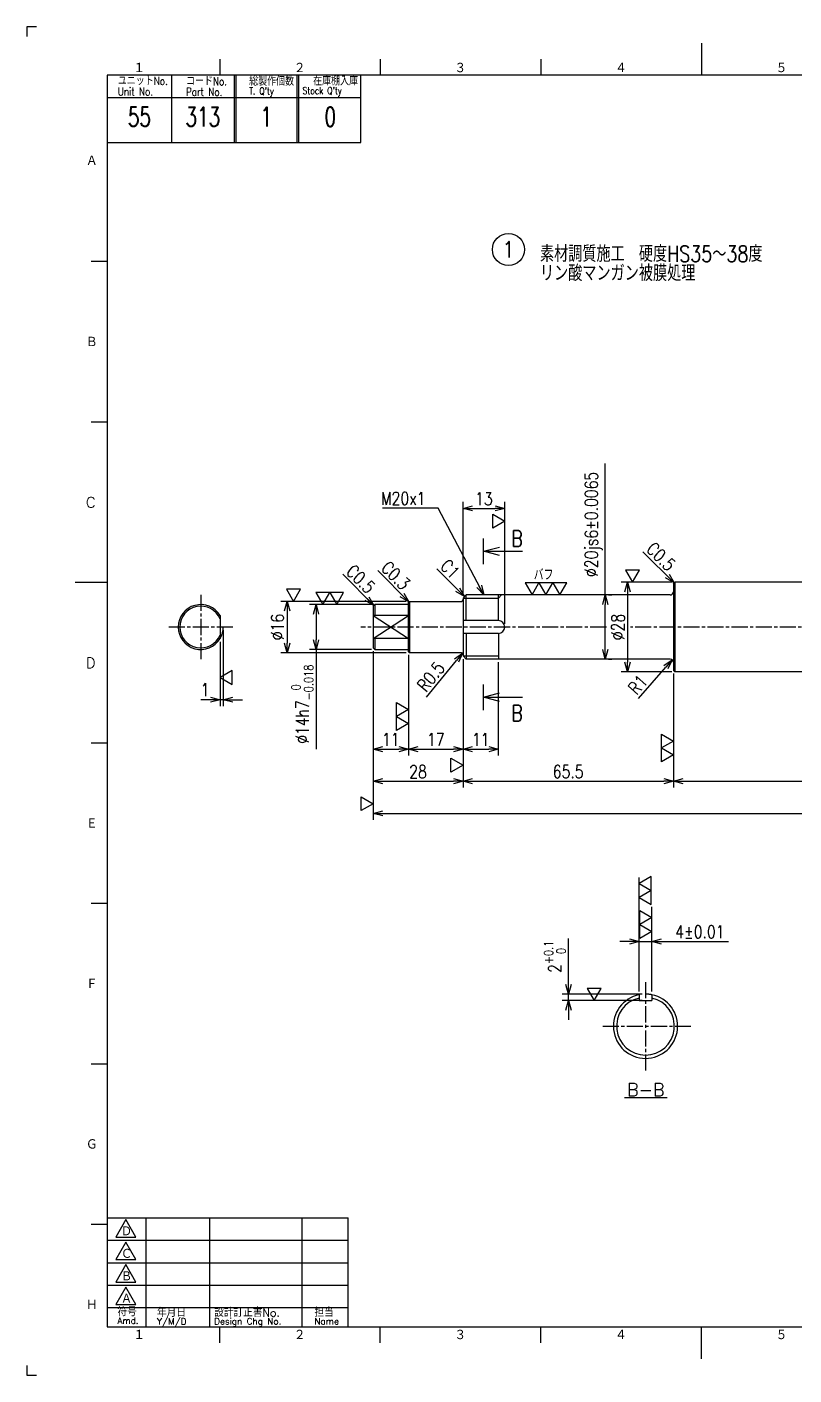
# Model space of a CAD drawing. Extents: x 0 to 594, y 0 to 420.
# Drawn here: x 0 to 238.8, y 0 to 420 of the extents above; entities that cross this region are included whole.
import ezdxf
from ezdxf.enums import TextEntityAlignment as Align

# ---------------------------------------------------------------- set-up
doc = ezdxf.new("R2010")
doc.units = 0
doc.linetypes.add('GEN4A', pattern=[15, 10, -1, 1, -1, 1, -1])
doc.linetypes.add('GEN7A', pattern=[7.5, 5, -0.75, 1, -0.75])
doc.layers.get('0').update_dxf_attribs({"linetype": 'CONTINUOUS'})
doc.layers.get('DEFPOINTS').update_dxf_attribs({"linetype": 'CONTINUOUS'})
for name, color, linetype in [('2', 5, 'CONTINUOUS'), ('4', 3, 'CONTINUOUS'), ('4A', 3, 'GEN4A'), ('5', 3, 'CONTINUOUS'), ('6', 52, 'CONTINUOUS'), ('7A', 4, 'GEN7A'), ('8', 1, 'CONTINUOUS'), ('CLIN', 1, 'CONTINUOUS'), ('RAHM2', 1, 'CONTINUOUS')]:
    doc.layers.add(name, color=color, linetype=linetype)
doc.styles.add('DIMENSION', font='monotxt.shx', dxfattribs={"bigfont": 'bigfont.shx'})
doc.styles.get("Standard").update_dxf_attribs({"font": 'romans.shx', "width": 0.8, "bigfont": 'extfont.shx'})
doc.dimstyles.new('GEN-ISO', dxfattribs={"dimtxt": 4, "dimasz": 3, "dimexe": 2, "dimexo": 1, "dimgap": 1, "dimtad": 3, "dimdec": 3, "dimrnd": 0.01, "dimdsep": 46, "dimtxsty": 'Standard', "dimblk": 'OPEN30', "dimcen": 0, "dimclrt": 52, "dimadec": 3, "dimazin": 2, "dimtp": 0.1, "dimtm": 0.1, "dimtfac": 0.6, "dimtdec": 3, "dimtmove": 2, "dimatfit": 3, "dimldrblk": 'OPEN30', "dimfxl": 0, "dimarcsym": 0})
doc.dimstyles.new('GEN-ISO$4', dxfattribs={"dimtxt": 4, "dimasz": 3, "dimexe": 2, "dimexo": 1, "dimgap": 1, "dimtad": 1, "dimdec": 3, "dimrnd": 0.01, "dimdsep": 46, "dimtxsty": 'Standard', "dimblk": 'OPEN30', "dimcen": 0, "dimclrt": 52, "dimadec": 3, "dimazin": 2, "dimtp": 0.1, "dimtm": 0.1, "dimtfac": 0.6, "dimtdec": 3, "dimtofl": 0, "dimtmove": 0, "dimatfit": 3, "dimldrblk": 'OPEN30', "dimfxl": 0, "dimarcsym": 0})

# ---------------------------------------------------------------- blocks, each defined once
blk = doc.blocks.new('1A2ﾌﾞﾋﾝ')
at = {"layer": 'RAHM2', "color": 5, "linetype": 'Continuous'}
for p, q in [((3, 420), (0, 420)), ((0, 420), (0, 417)), ((210, 415), (210, 405)), ((60, 410), (60, 405)), ((110, 410), (110, 405)), ((160, 410), (160, 405)), ((579, 405), (25, 405)), ((25, 405), (25, 15)), ((104, 384), (104, 405)), ((25, 384), (64.5, 384)), ((64.5, 384), (104, 384)), ((20, 347), (25, 347)), ((20, 297), (25, 297)), ((15, 247), (25, 247)), ((20, 197), (25, 197)), ((20, 147), (25, 147)), ((20, 97), (25, 97)), ((20, 47), (25, 47)), ((25, 15), (579, 15)), ((60, 10), (60, 15)), ((110, 10), (110, 15)), ((160, 10), (160, 15)), ((210, 5), (210, 15)), ((0, 3), (0, 0)), ((0, 0), (3, 0))]:
    blk.add_line(p, q, dxfattribs=at)
at = {"layer": 'RAHM2', "color": 7, "linetype": 'Continuous'}
for p, q in [((45, 405), (45, 384)), ((64.5, 405), (64.5, 384)), ((65, 405), (65, 384)), ((84, 405), (84, 384)), ((84.5, 405), (84.5, 384)), ((25, 398), (64.5, 398)), ((64.5, 398), (104, 398)), ((25, 49), (100, 49)), ((37, 49), (37, 15)), ((56.8, 49), (56.8, 15)), ((85.6, 49), (85.6, 15)), ((100, 15), (100, 49)), ((25, 42), (100, 42)), ((25, 35), (100, 35)), ((25, 28), (100, 28)), ((25, 21), (100, 21))]:
    blk.add_line(p, q, dxfattribs=at)
for points in [[(30.79, 48.41), (27.65, 42.97), (33.92, 42.97)], [(30.79, 41.41), (27.65, 35.97), (33.92, 35.97)], [(30.79, 34.41), (27.65, 28.97), (33.92, 28.97)], [(30.79, 27.41), (27.65, 21.97), (33.92, 21.97)]]:
    blk.add_lwpolyline(points, close=True, dxfattribs=at)
at = {"layer": 'RAHM2', "color": 5, "linetype": 'Continuous'}
for s, p in [('１', (33.1, 405.6)), ('２', (83.1, 405.6)), ('３', (133.1, 405.6)), ('４', (183.1, 405.6)), ('５', (233.1, 405.6)), ('Ａ', (18.36, 376.71)), ('Ｂ', (18.36, 320.24)), ('C', (18.36, 270.24)), ('D', (18.36, 220.24)), ('Ｅ', (18.36, 170.24)), ('Ｆ', (18.36, 120.24)), ('Ｇ', (18.36, 70.24)), ('Ｈ', (18.36, 20.24)), ('１', (33.1, 10.87)), ('２', (83.1, 10.87)), ('３', (133.1, 10.87)), ('４', (183.1, 10.87)), ('５', (233.1, 10.87))]:
    blk.add_text(s, height=3.31, dxfattribs=at).set_placement(p)
at = {"layer": 'RAHM2', "color": 7, "linetype": 'Continuous', "width": 0.8}
for s, height, p in [('ユニットNo.', 2.5, (28.29, 401.92)), ('コードNo.', 2.5, (49.52, 401.81)), ('総製作個数', 2.5, (69.17, 401.72)), ('在庫棚入庫', 2.5, (89.08, 401.82)), ('Unit No.', 2.5, (28.29, 398.64)), ('Part No.', 2.5, (49.52, 398.53)), ("T. Q'ty", 2.2, (69.17, 398.96)), ("Stock Q'ty", 2.2, (85.8, 399.06))]:
    blk.add_text(s, height=height, dxfattribs=at).set_placement(p)
at = {"layer": 'RAHM2', "color": 7, "linetype": 'Continuous'}
for s, height, p in [('Ｄ', 3.2, (29.23, 43.2)), ('Ｃ', 3.2, (29.23, 36.2)), ('Ｂ', 3.2, (29.23, 29.2)), ('Ａ', 3.2, (29.23, 22.2)), ('符号', 2.5, (28.17, 18.37)), ('Amd.', 2, (28.17, 15.93)), ('Y/M/D', 2, (40.49, 15.7)), ('年月日', 2.5, (40.49, 18.14)), ('設計訂正書No.', 2.5, (58.29, 18.18)), ('Design Chg No.', 2, (58.29, 15.75)), ('担当', 2.5, (89.5, 18.18)), ('Name', 2, (89.5, 15.75))]:
    blk.add_text(s, height=height, dxfattribs=at).set_placement(p)
at = {"layer": 'RAHM2', "color": 5, "linetype": 'Continuous', "width": 0.7}
for tag, p in [('HEADER3', (35, 392.01)), ('HEADER4', (54.75, 392)), ('HEADER15', (74.49, 392)), ('HEADER16', (94.43, 392))]:
    blk.add_attdef(tag, text='', height=6, dxfattribs=at).set_placement(p, align=Align.MIDDLE)
at = {"layer": 'RAHM2', "color": 7, "linetype": 'Continuous'}
blk.add_attdef('HEADER5', text='', height=2.5, dxfattribs=at).set_placement((63.69, 385.1), align=Align.BOTTOM_RIGHT)
for tag, height, width, p in [('HEADER25', 3.2, 0.63, (46.91, 45.38)), ('HEADER23', 3.33, 0.8, (71.4, 45.2)), ('HEADER24', 3.5, 0.8, (92.57, 45.22)), ('HEADER1', 5, 0.9, (528.12, 45.15)), ('HEADER7', 5, 0.8, (343.38, 40.8)), ('GEN-TITLE-SCA', 4, 0.85, (430.79, 40.85)), ('HEADER22', 3.2, 0.63, (46.91, 38.38)), ('HEADER20', 3.33, 0.8, (71.4, 38.2)), ('HEADER21', 3.5, 0.8, (92.57, 38.22)), ('HEADER2', 6, 0.9, (527.89, 36.68)), ('HEADER19', 3.2, 0.63, (46.91, 31.38)), ('HEADER17', 3.33, 0.8, (71.4, 31.2)), ('HEADER18', 3.5, 0.8, (92.57, 31.22)), ('HEADER11', 3.2, 0.63, (46.91, 24.38)), ('HEADER9', 3.33, 0.8, (71.4, 24.2)), ('HEADER10', 3.5, 0.8, (92.57, 24.22)), ('HEADER14', 3.31, 0.8, (295.54, 17.82))]:
    blk.add_attdef(tag, text='', height=height, dxfattribs=dict(at, width=width)).set_placement(p, align=Align.MIDDLE)
for tag, p in [('HEADER27', (401.45, 41.09)), ('HEADER26', (416.07, 41.09))]:
    blk.add_attdef(tag, text='', height=4, dxfattribs=at).set_placement(p, align=Align.MIDDLE)
at = {"layer": 'RAHM2', "color": 7, "linetype": 'Continuous', "width": 0.7}
blk.add_attdef('GEN-TITLE-DAT', text='', height=3.5, dxfattribs=at).set_placement((452.8, 39.1), align=Align.CENTER)
at = {"layer": 'RAHM2', "color": 5, "linetype": 'Continuous', "style": 'DIMENSION', "width": 1.2}
for tag, p in [('HEADER13', (382.56, 16.75)), ('HEADER12', (416.26, 16.72)), ('GEN-TITLE-DWG', (485.79, 16.74))]:
    blk.add_attdef(tag, text='', height=7.02, dxfattribs=at).set_placement(p, align=Align.BOTTOM_LEFT)
at = {"layer": 'RAHM2', "color": 5, "linetype": 'Continuous', "style": 'DIMENSION'}
blk.add_attdef('HEADER8', text='', height=7.02, dxfattribs=at).set_placement((577.6, 16.71), align=Align.BOTTOM_RIGHT)
at = {"layer": 'RAHM2', "color": 5, "linetype": 'Continuous'}
blk.add_attdef('HEADER6', text='', height=5.8, dxfattribs=at).set_placement((376.09, 17.1), align=Align.BOTTOM_RIGHT)
blk = doc.blocks.new('_Open30')
at = {"color": 0, "linetype": 'ByBlock', "lineweight": -2}
for p, q in [((-1, 0.268), (0, 0)), ((0, 0), (-1, -0.268)), ((0, 0), (-1, 0))]:
    blk.add_line(p, q, dxfattribs=at)
blk = doc.blocks.new('*D9')
at = {"layer": '5', "color": 0, "lineweight": -2}
for p, q in [((107.76, 225.55), (107.76, 193)), ((118.76, 224.05), (118.76, 193)), ((110.76, 195), (115.76, 195))]:
    blk.add_line(p, q, dxfattribs=at)
at = {"layer": 'DEFPOINTS', "color": 0}
for p in [(107.76, 226.55), (118.76, 225.05), (118.76, 195)]:
    blk.add_point(p, dxfattribs=at)
at = {"layer": '5', "color": 0, "lineweight": -2, "xscale": 3, "yscale": 3, "zscale": 3, "rotation": 180}
blk.add_blockref('_Open30', (107.76, 195), dxfattribs=at)
at = {"layer": '5', "color": 0, "lineweight": -2, "xscale": 3, "yscale": 3, "zscale": 3}
blk.add_blockref('_Open30', (118.76, 195), dxfattribs=at)
at = {"layer": '5', "color": 52, "insert": (113.26, 198), "char_height": 4, "attachment_point": 5}
blk.add_mtext('11', dxfattribs=at)
blk = doc.blocks.new('*D10')
at = {"layer": '5', "color": 0, "lineweight": -2}
for p, q in [((118.76, 224.35), (118.76, 193)), ((135.76, 223.05), (135.76, 193)), ((121.76, 195), (132.76, 195))]:
    blk.add_line(p, q, dxfattribs=at)
at = {"layer": 'DEFPOINTS', "color": 0}
for p in [(118.76, 225.35), (135.76, 224.05), (135.76, 195)]:
    blk.add_point(p, dxfattribs=at)
at = {"layer": '5', "color": 0, "lineweight": -2, "xscale": 3, "yscale": 3, "zscale": 3, "rotation": 180}
blk.add_blockref('_Open30', (118.76, 195), dxfattribs=at)
at = {"layer": '5', "color": 0, "lineweight": -2, "xscale": 3, "yscale": 3, "zscale": 3}
blk.add_blockref('_Open30', (135.76, 195), dxfattribs=at)
at = {"layer": '5', "color": 52, "insert": (127.26, 198), "char_height": 4, "attachment_point": 5}
blk.add_mtext('17', dxfattribs=at)
blk = doc.blocks.new('*D11')
at = {"layer": '5', "color": 0, "lineweight": -2}
for p, q in [((135.76, 223.05), (135.76, 193)), ((146.76, 222.05), (146.76, 193)), ((138.76, 195), (143.76, 195))]:
    blk.add_line(p, q, dxfattribs=at)
at = {"layer": 'DEFPOINTS', "color": 0}
for p in [(135.76, 224.05), (146.76, 223.05), (146.76, 195)]:
    blk.add_point(p, dxfattribs=at)
at = {"layer": '5', "color": 0, "lineweight": -2, "xscale": 3, "yscale": 3, "zscale": 3, "rotation": 180}
blk.add_blockref('_Open30', (135.76, 195), dxfattribs=at)
at = {"layer": '5', "color": 0, "lineweight": -2, "xscale": 3, "yscale": 3, "zscale": 3}
blk.add_blockref('_Open30', (146.76, 195), dxfattribs=at)
at = {"layer": '5', "color": 52, "insert": (141.26, 198), "char_height": 4, "attachment_point": 5}
blk.add_mtext('11', dxfattribs=at)
blk = doc.blocks.new('*D12')
at = {"layer": '5', "color": 0, "lineweight": -2}
for p, q in [((107.76, 225.55), (107.76, 183)), ((135.76, 223.05), (135.76, 183)), ((110.76, 185), (132.76, 185))]:
    blk.add_line(p, q, dxfattribs=at)
at = {"layer": 'DEFPOINTS', "color": 0}
for p in [(107.76, 226.55), (135.76, 224.05), (135.76, 185)]:
    blk.add_point(p, dxfattribs=at)
at = {"layer": '5', "color": 0, "lineweight": -2, "xscale": 3, "yscale": 3, "zscale": 3, "rotation": 180}
blk.add_blockref('_Open30', (107.76, 185), dxfattribs=at)
at = {"layer": '5', "color": 0, "lineweight": -2, "xscale": 3, "yscale": 3, "zscale": 3}
blk.add_blockref('_Open30', (135.76, 185), dxfattribs=at)
at = {"layer": '5', "color": 52, "insert": (121.76, 188), "char_height": 4, "attachment_point": 5}
blk.add_mtext('28', dxfattribs=at)
blk = doc.blocks.new('*D13')
at = {"layer": '5', "color": 0, "lineweight": -2}
for p, q in [((107.26, 240.05), (88, 240.05)), ((90, 237.05), (90, 229.05)), ((107.26, 226.05), (88, 226.05)), ((90, 226.05), (90, 194.95))]:
    blk.add_line(p, q, dxfattribs=at)
at = {"layer": 'DEFPOINTS', "color": 0}
for p in [(108.26, 240.05), (90, 226.05), (108.26, 226.05)]:
    blk.add_point(p, dxfattribs=at)
at = {"layer": '5', "color": 0, "lineweight": -2, "xscale": 3, "yscale": 3, "zscale": 3}
for p, rotation in [((90, 240.05), 90), ((90, 226.05), 270)]:
    blk.add_blockref('_Open30', p, dxfattribs=dict(at, rotation=rotation))
at = {"layer": '5', "color": 52, "insert": (85.73, 209), "char_height": 4, "attachment_point": 5, "rotation": 90}
blk.add_mtext('\\A1;%%c14h7{\\H0.7x;\\S  0^ -0.018;}', dxfattribs=at)
blk = doc.blocks.new('*D14')
at = {"layer": '5', "color": 0, "lineweight": -2}
for p, q in [((118.06, 241.05), (79, 241.05)), ((81, 238.05), (81, 228.05)), ((118.06, 225.05), (79, 225.05))]:
    blk.add_line(p, q, dxfattribs=at)
at = {"layer": 'DEFPOINTS', "color": 0}
for p in [(119.06, 241.05), (81, 225.05), (119.06, 225.05)]:
    blk.add_point(p, dxfattribs=at)
at = {"layer": '5', "color": 0, "lineweight": -2, "xscale": 3, "yscale": 3, "zscale": 3}
for p, rotation in [((81, 241.05), 90), ((81, 225.05), 270)]:
    blk.add_blockref('_Open30', p, dxfattribs=dict(at, rotation=rotation))
at = {"layer": '5', "color": 52, "insert": (78, 233.05), "char_height": 4, "attachment_point": 5, "rotation": 90}
blk.add_mtext('%%c16', dxfattribs=at)
blk = doc.blocks.new('*D15')
at = {"layer": '5', "color": 0, "lineweight": -2}
for p, q in [((135.76, 223.05), (135.76, 183)), ((201.26, 218.55), (201.26, 183)), ((138.76, 185), (198.26, 185))]:
    blk.add_line(p, q, dxfattribs=at)
at = {"layer": 'DEFPOINTS', "color": 0}
for p in [(135.76, 224.05), (201.26, 219.55), (201.26, 185)]:
    blk.add_point(p, dxfattribs=at)
at = {"layer": '5', "color": 0, "lineweight": -2, "xscale": 3, "yscale": 3, "zscale": 3, "rotation": 180}
blk.add_blockref('_Open30', (135.76, 185), dxfattribs=at)
at = {"layer": '5', "color": 0, "lineweight": -2, "xscale": 3, "yscale": 3, "zscale": 3}
blk.add_blockref('_Open30', (201.26, 185), dxfattribs=at)
at = {"layer": '5', "color": 52, "insert": (168.51, 188), "char_height": 4, "attachment_point": 5}
blk.add_mtext('65.5', dxfattribs=at)
blk = doc.blocks.new('*D16')
at = {"layer": '5', "color": 0, "lineweight": -2}
for p, q in [((201.26, 218.55), (201.26, 183)), ((299.26, 218.55), (299.26, 183)), ((204.26, 185), (296.26, 185))]:
    blk.add_line(p, q, dxfattribs=at)
at = {"layer": 'DEFPOINTS', "color": 0}
for p in [(201.26, 219.55), (299.26, 219.55), (299.26, 185)]:
    blk.add_point(p, dxfattribs=at)
at = {"layer": '5', "color": 0, "lineweight": -2, "xscale": 3, "yscale": 3, "zscale": 3, "rotation": 180}
blk.add_blockref('_Open30', (201.26, 185), dxfattribs=at)
at = {"layer": '5', "color": 0, "lineweight": -2, "xscale": 3, "yscale": 3, "zscale": 3}
blk.add_blockref('_Open30', (299.26, 185), dxfattribs=at)
at = {"layer": '5', "color": 52, "insert": (250.26, 188), "char_height": 4, "attachment_point": 5}
blk.add_mtext('98', dxfattribs=at)
blk = doc.blocks.new('*D20')
at = {"layer": '5', "color": 0, "lineweight": -2}
for p, q in [((107.76, 225.55), (107.76, 173)), ((445.26, 226.55), (445.26, 173)), ((110.76, 175), (442.26, 175))]:
    blk.add_line(p, q, dxfattribs=at)
at = {"layer": 'DEFPOINTS', "color": 0}
for p in [(445.26, 227.55), (107.76, 226.55), (445.26, 175)]:
    blk.add_point(p, dxfattribs=at)
at = {"layer": '5', "color": 0, "lineweight": -2, "xscale": 3, "yscale": 3, "zscale": 3, "rotation": 180}
blk.add_blockref('_Open30', (107.76, 175), dxfattribs=at)
at = {"layer": '5', "color": 0, "lineweight": -2, "xscale": 3, "yscale": 3, "zscale": 3}
blk.add_blockref('_Open30', (445.26, 175), dxfattribs=at)
at = {"layer": '5', "color": 52, "insert": (276.51, 178), "char_height": 4, "attachment_point": 5}
blk.add_mtext('337.5', dxfattribs=at)
blk = doc.blocks.new('*D21')
at = {"layer": '5', "color": 0, "lineweight": -2}
blk.add_line((124.4, 211.15), (133.69, 222.61), dxfattribs=at)
at = {"layer": 'DEFPOINTS', "color": 0}
for p in [(135.26, 224.55), (135.58, 224.94)]:
    blk.add_point(p, dxfattribs=at)
at = {"layer": '5', "color": 0, "lineweight": -2, "xscale": 3, "yscale": 3, "zscale": 3, "rotation": 50.95665227925423}
blk.add_blockref('_Open30', (135.58, 224.94), dxfattribs=at)
at = {"layer": '5', "color": 52, "insert": (125.77, 217.6), "char_height": 4, "attachment_point": 5, "rotation": 50.9567}
blk.add_mtext('R0.5', dxfattribs=at)
blk = doc.blocks.new('*D29')
at = {"layer": '5', "color": 0, "lineweight": -2}
for p, q in [((135.76, 243.05), (135.76, 272)), ((138.76, 270), (145.76, 270)), ((148.76, 234.05), (148.76, 272))]:
    blk.add_line(p, q, dxfattribs=at)
at = {"layer": 'DEFPOINTS', "color": 0}
for p in [(148.76, 270), (135.76, 242.05), (148.76, 233.05)]:
    blk.add_point(p, dxfattribs=at)
at = {"layer": '5', "color": 0, "lineweight": -2, "xscale": 3, "yscale": 3, "zscale": 3, "rotation": 180}
blk.add_blockref('_Open30', (135.76, 270), dxfattribs=at)
at = {"layer": '5', "color": 0, "lineweight": -2, "xscale": 3, "yscale": 3, "zscale": 3}
blk.add_blockref('_Open30', (148.76, 270), dxfattribs=at)
at = {"layer": '5', "color": 52, "insert": (142.26, 273), "char_height": 4, "attachment_point": 5}
blk.add_mtext('13', dxfattribs=at)
blk = doc.blocks.new('*D30')
at = {"layer": '5', "color": 0, "lineweight": -2}
for p, q in [((200.76, 247.05), (185, 247.05)), ((187, 244.05), (187, 222.05)), ((200.76, 219.05), (185, 219.05))]:
    blk.add_line(p, q, dxfattribs=at)
at = {"layer": 'DEFPOINTS', "color": 0}
for p in [(201.76, 247.05), (187, 219.05), (201.76, 219.05)]:
    blk.add_point(p, dxfattribs=at)
at = {"layer": '5', "color": 0, "lineweight": -2, "xscale": 3, "yscale": 3, "zscale": 3}
for p, rotation in [((187, 247.05), 90), ((187, 219.05), 270)]:
    blk.add_blockref('_Open30', p, dxfattribs=dict(at, rotation=rotation))
at = {"layer": '5', "color": 52, "insert": (184, 233.05), "char_height": 4, "attachment_point": 5, "rotation": 90}
blk.add_mtext('%%c28', dxfattribs=at)
blk = doc.blocks.new('*D31')
at = {"layer": '5', "color": 0, "lineweight": -2}
blk.add_line((190.39, 210.75), (198.95, 220.54), dxfattribs=at)
at = {"layer": 'DEFPOINTS', "color": 0}
for p in [(200.92, 222.8), (200.26, 222.05)]:
    blk.add_point(p, dxfattribs=at)
at = {"layer": '5', "color": 0, "lineweight": -2, "xscale": 3, "yscale": 3, "zscale": 3, "rotation": 48.84606917396888}
blk.add_blockref('_Open30', (200.92, 222.8), dxfattribs=at)
at = {"layer": '5', "color": 52, "insert": (190.2, 215.09), "char_height": 4, "attachment_point": 5, "rotation": 48.8461}
blk.add_mtext('R1', dxfattribs=at)
blk = doc.blocks.new('*D32')
at = {"layer": '5', "color": 0, "lineweight": -2}
for p, q in [((180.06, 243.05), (180.06, 284.01)), ((180.06, 226.05), (180.06, 240.05)), ((181.06, 243.05), (182.06, 243.05)), ((181.06, 223.05), (182.06, 223.05))]:
    blk.add_line(p, q, dxfattribs=at)
at = {"layer": 'DEFPOINTS', "color": 0}
for p in [(180.06, 243.05), (180.06, 223.05), (180.06, 223.05)]:
    blk.add_point(p, dxfattribs=at)
at = {"layer": '5', "color": 0, "lineweight": -2, "xscale": 3, "yscale": 3, "zscale": 3}
for p, rotation in [((180.06, 243.05), 90), ((180.06, 223.05), 270)]:
    blk.add_blockref('_Open30', p, dxfattribs=dict(at, rotation=rotation))
at = {"layer": '5', "color": 52, "insert": (176.39, 265.03), "char_height": 4, "attachment_point": 5, "rotation": 90}
blk.add_mtext('%%c20js6%%p0.0065', dxfattribs=at)
blk = doc.blocks.new('*D38')
at = {"layer": '5', "color": 0, "lineweight": -2}
for p, q in [((187.58, 135.08), (184.58, 135.08)), ((190.58, 119.46), (190.58, 137.08)), ((190.58, 135.08), (194.58, 135.08)), ((194.58, 119.46), (194.58, 137.08)), ((197.58, 135.08), (218.43, 135.08))]:
    blk.add_line(p, q, dxfattribs=at)
at = {"layer": 'DEFPOINTS', "color": 0}
for p in [(194.58, 135.08), (190.58, 118.46), (194.58, 118.46)]:
    blk.add_point(p, dxfattribs=at)
at = {"layer": '5', "color": 0, "lineweight": -2, "xscale": 3, "yscale": 3, "zscale": 3}
blk.add_blockref('_Open30', (190.58, 135.08), dxfattribs=at)
at = {"layer": '5', "color": 0, "lineweight": -2, "xscale": 3, "yscale": 3, "zscale": 3, "rotation": 180}
blk.add_blockref('_Open30', (194.58, 135.08), dxfattribs=at)
at = {"layer": '5', "color": 52, "insert": (209.51, 138.08), "char_height": 4, "attachment_point": 5}
blk.add_mtext('4%%p0.01', dxfattribs=at)
blk = doc.blocks.new('*D39')
at = {"layer": '5', "color": 0, "lineweight": -2}
for p, q in [((168.61, 121.67), (168.61, 135.98)), ((191.58, 118.67), (166.61, 118.67)), ((168.61, 116.67), (168.61, 118.67)), ((191.58, 116.67), (166.61, 116.67)), ((168.61, 113.67), (168.61, 110.67))]:
    blk.add_line(p, q, dxfattribs=at)
at = {"layer": 'DEFPOINTS', "color": 0}
for p in [(168.61, 118.67), (192.58, 118.67), (192.58, 116.67)]:
    blk.add_point(p, dxfattribs=at)
at = {"layer": '5', "color": 0, "lineweight": -2, "xscale": 3, "yscale": 3, "zscale": 3}
for p, rotation in [((168.61, 118.67), 270), ((168.61, 116.67), 90)]:
    blk.add_blockref('_Open30', p, dxfattribs=dict(at, rotation=rotation))
at = {"layer": '5', "color": 52, "insert": (164.35, 130.32), "char_height": 4, "attachment_point": 5, "rotation": 90}
blk.add_mtext('\\A1;2{\\H0.7x;\\S+0.1^   0;}', dxfattribs=at)
blk = doc.blocks.new('GENBALLOON1')
blk.add_circle((0, 0), 5)
at = {"flags": 1}
blk.add_attdef('GEN_PARENT', text='', height=2.5, dxfattribs=at).set_placement((0, 0), align=Align.MIDDLE)
blk.add_attdef('REF_NO', text='', height=3.5).set_placement((0, 0), align=Align.MIDDLE)
at = {"color": 7, "flags": 1}
for tag, p in [('5GENINF', (6.43, 0.96)), ('6GENINF', (6.43, 0.63)), ('7GENINF', (6.43, 0.3)), ('8GENINF', (6.43, -0.04)), ('9GENINF', (6.43, -0.37)), ('3GENINF', (6.43, -2.34)), ('4GENINF', (6.43, -2.67)), ('10GENINF', (6.43, -0.7)), ('11GENINF', (6.43, -1)), ('12GENINF', (6.43, -1.34)), ('13GENINF', (6.43, -1.67)), ('14GENINF', (6.43, -2)), ('15GENINF', (6.43, -3)), ('16GENINF', (6.43, -3.34)), ('17GENINF', (6.43, -3.7)), ('18GENINF', (6.43, -4.04)), ('19GENINF', (6.43, -4.37)), ('20GENINF', (6.43, -4.7)), ('21GENINF', (6.43, -5.04)), ('22GENINF', (6.43, -5.37))]:
    blk.add_attdef(tag, p, '', height=0.2, dxfattribs=at)
blk = doc.blocks.new('*D42')
at = {"layer": '5', "color": 0, "lineweight": -2}
for p, q in [((61.12, 232.05), (61.12, 208.41)), ((60.12, 228.44), (60.12, 208.41)), ((57.12, 210.41), (54.12, 210.41)), ((61.12, 210.41), (60.12, 210.41)), ((64.12, 210.41), (67.12, 210.41))]:
    blk.add_line(p, q, dxfattribs=at)
at = {"layer": 'DEFPOINTS', "color": 0}
for p in [(61.12, 233.05), (60.12, 229.44), (60.12, 210.41)]:
    blk.add_point(p, dxfattribs=at)
at = {"layer": '5', "color": 0, "lineweight": -2, "xscale": 3, "yscale": 3, "zscale": 3}
blk.add_blockref('_Open30', (60.12, 210.41), dxfattribs=at)
at = {"layer": '5', "color": 0, "lineweight": -2, "xscale": 3, "yscale": 3, "zscale": 3, "rotation": 180}
blk.add_blockref('_Open30', (61.12, 210.41), dxfattribs=at)
at = {"layer": '5', "color": 52, "insert": (55.42, 213.52), "char_height": 4, "attachment_point": 5}
blk.add_mtext('1', dxfattribs=at)

msp = doc.modelspace()

# ---------------------------------------------------------------- linework, layer by layer
at = {"layer": '2'}
for p, q in [((201.2638, 246.5488), (201.7638, 247.0488)), ((201.2638, 246.5488), (201.2638, 219.5488)), ((298.7638, 247.0488), (201.7638, 247.0488)), ((201.7638, 247.0488), (201.7638, 219.0488)), ((108.2638, 240.0488), (107.7638, 239.5488)), ((107.7638, 239.5488), (107.7638, 226.5488)), ((118.7638, 240.0488), (108.2638, 240.0488)), ((108.2638, 240.0488), (108.2638, 236.6544)), ((118.7638, 240.7488), (119.0638, 241.0488)), ((118.7638, 225.3488), (118.7638, 240.7488)), ((119.0638, 241.0488), (135.2638, 241.0488)), ((119.0638, 241.0488), (119.0638, 225.0488)), ((135.7638, 242.0488), (136.7638, 243.0488)), ((135.7638, 242.0488), (135.7638, 224.0488)), ((136.7638, 235.0488), (136.7638, 243.0488)), ((200.2638, 243.0488), (136.7638, 243.0488)), ((146.7638, 235.0488), (146.7638, 243.0488)), ((60.1168, 236.6544), (60.1168, 229.4433)), ((118.7638, 236.6544), (107.7638, 236.6544)), ((146.7638, 235.0488), (135.7638, 235.0488)), ((146.7638, 231.0488), (135.7638, 231.0488)), ((136.7638, 231.0488), (136.7638, 223.0488)), ((146.7638, 231.0488), (146.7638, 223.0488)), ((118.7638, 229.4433), (107.7638, 229.4433)), ((108.2638, 229.4433), (108.2638, 226.0488)), ((107.7638, 226.5488), (108.2638, 226.0488)), ((108.2638, 226.0488), (118.7638, 226.0488)), ((118.7638, 225.3488), (119.0638, 225.0488)), ((135.2638, 225.0488), (119.0638, 225.0488)), ((135.7638, 224.0488), (136.7638, 223.0488)), ((200.2638, 223.0488), (136.7638, 223.0488)), ((201.2638, 219.5488), (201.7638, 219.0488)), ((298.7638, 219.0488), (201.7638, 219.0488)), ((190.584, 118.4636), (190.584, 116.6657)), ((194.584, 118.4636), (194.584, 116.6657)), ((190.584, 116.6657), (194.584, 116.6657))]:
    msp.add_line(p, q, dxfattribs=at)
for centre, radius, start, end in [((200.2638, 244.0488), 1, 270, 359.999988), ((54.1168, 233.0488), 7, 31.002719, 328.997281), ((54.1168, 233.0488), 6.5, 22.619865, 337.380135), ((135.2638, 241.5488), 0.5, 270, 0), ((146.7638, 233.0488), 2, 270, 90), ((135.2638, 224.5488), 0.5, 0, 90), ((200.2638, 222.0488), 1, 0.000012, 90), ((192.584, 108.6657), 10, 101.536959, 78.463041)]:
    msp.add_arc(centre, radius, start, end, dxfattribs=at)
at = {"layer": '4'}
for p, q in [((135.7638, 242.0488), (146.7638, 242.0488)), ((146.7638, 242.0488), (147.7638, 243.0488)), ((107.7638, 236.6544), (118.7638, 229.4433)), ((107.7638, 229.4433), (118.7638, 236.6544)), ((135.7638, 224.0488), (146.7638, 224.0488))]:
    msp.add_line(p, q, dxfattribs=at)
msp.add_arc((192.584, 108.6657), 9, 102.839588, 77.160412, dxfattribs=at)
at = {"layer": '4A'}
for centre, radius, start, end in [((54.1168, 233.0488), 7, 328.997281, 0), ((192.584, 108.6657), 10, 78.463041, 90)]:
    msp.add_arc(centre, radius, start, end, dxfattribs=at)
at = {"layer": '5'}
for p, q in [((190.584, 137.0779), (190.584, 155.0585)), ((194.584, 137.0779), (194.584, 145.9185))]:
    msp.add_line(p, q, dxfattribs=at)
at = {"layer": '6'}
msp.add_line((186.0411, 86.4178), (199.3001, 86.4178), dxfattribs=at)
at = {"layer": '7A'}
for p, q in [((54.1168, 243.0488), (54.1168, 223.0488)), ((64.1168, 233.0488), (44.1168, 233.0488)), ((180.3957, 233.0488), (103.9021, 233.0488)), ((449.3933, 233.0488), (187.9335, 233.0488)), ((192.584, 122.3811), (192.584, 94.4773)), ((179.2849, 108.6657), (206.7322, 108.6657))]:
    msp.add_line(p, q, dxfattribs=at)
at = {"layer": '8'}
for points in [[(148.7638, 266), (145.0138, 263.835), (145.0138, 268.165), (148.7638, 266)], [(188.5554, 247.0488), (190.7204, 250.7988), (186.3904, 250.7988), (188.5554, 247.0488)], [(83, 241.0488), (85.165, 244.7988), (80.835, 244.7988), (83, 241.0488)], [(92.105, 240.0488), (94.27, 243.7988), (89.94, 243.7988), (92.105, 240.0488)], [(96.435, 240.0488), (98.6, 243.7988), (94.27, 243.7988), (96.435, 240.0488)], [(157.252, 243.0488), (159.417, 246.7988), (155.087, 246.7988), (157.252, 243.0488)], [(161.582, 243.0488), (163.747, 246.7988), (159.417, 246.7988), (161.582, 243.0488)], [(165.912, 243.0488), (168.077, 246.7988), (163.747, 246.7988), (165.912, 243.0488)], [(60.1168, 217.2892), (63.8668, 215.1242), (63.8668, 219.4542), (60.1168, 217.2892)], [(118.7638, 207.33), (115.0138, 205.165), (115.0138, 209.495), (118.7638, 207.33)], [(118.7638, 203), (115.0138, 200.835), (115.0138, 205.165), (118.7638, 203)], [(201.2638, 197.5345), (197.5138, 195.3695), (197.5138, 199.6995), (201.2638, 197.5345)], [(201.2638, 193.2045), (197.5138, 191.0395), (197.5138, 195.3695), (201.2638, 193.2045)], [(135.7638, 190), (132.0138, 187.835), (132.0138, 192.165), (135.7638, 190)], [(107.7638, 178), (104.0138, 175.835), (104.0138, 180.165), (107.7638, 178)], [(190.584, 153.118), (194.334, 150.953), (194.334, 155.283), (190.584, 153.118)], [(190.584, 148.788), (194.334, 146.623), (194.334, 150.953), (190.584, 148.788)], [(194.584, 142.5175), (190.834, 140.3525), (190.834, 144.6825), (194.584, 142.5175)], [(194.584, 138.1875), (190.834, 136.0225), (190.834, 140.3525), (194.584, 138.1875)], [(176.5715, 116.6657), (178.7365, 120.4157), (174.4065, 120.4157), (176.5715, 116.6657)]]:
    msp.add_lwpolyline(points, close=True, dxfattribs=at)
at = {"layer": 'CLIN'}
for p, q in [((142.1088, 252.6394), (142.1088, 260.6394)), ((142.1088, 207.1593), (142.1088, 215.1593))]:
    msp.add_line(p, q, dxfattribs=at)

# ---------------------------------------------------------------- block references
at = {"layer": '2'}
ref = msp.add_blockref('1A2ﾌﾞﾋﾝ', (0, 0), dxfattribs=at)
ref.add_attrib('HEADER3', '55', dxfattribs={"layer": 'RAHM2', "color": 5, "linetype": 'Continuous', "height": 6, "width": 0.7}).set_placement((35.0039, 392.0069), align=Align.MIDDLE)
ref.add_attrib('HEADER4', '313', dxfattribs={"layer": 'RAHM2', "color": 5, "linetype": 'Continuous', "height": 6, "width": 0.7}).set_placement((54.7539, 392), align=Align.MIDDLE)
ref.add_attrib('HEADER15', '1', dxfattribs={"layer": 'RAHM2', "color": 5, "linetype": 'Continuous', "height": 6, "width": 0.7}).set_placement((74.489, 392), align=Align.MIDDLE)
ref.add_attrib('HEADER16', '0', dxfattribs={"layer": 'RAHM2', "color": 5, "linetype": 'Continuous', "height": 6, "width": 0.7}).set_placement((94.4307, 392), align=Align.MIDDLE)
at = {"layer": '5'}
ref = msp.add_blockref('GENBALLOON1', (149.9133, 350.6626), dxfattribs=at)
ref.add_attrib('REF_NO', '1', dxfattribs={"color": 7, "height": 5, "width": 0.9}).set_placement((149.9133, 350.6626), align=Align.MIDDLE_CENTER)

# ---------------------------------------------------------------- texts
at = {"layer": '5', "color": 52, "insert": (124.0725, 271.1042), "char_height": 4, "attachment_point": 9}
msp.add_mtext('M20x1', dxfattribs=at)
at = {"layer": '6', "width": 0.8}
for s, height, p in [('素材調質施工\u3000硬度HS35～38度', 5, (159.7213, 346.8148)), ('リン酸マンガン被膜処理', 5, (159.7213, 340.8148)), ('B', 5, (150.7663, 258.0971)), ('バフ', 3.5, (157.777, 247.5982)), ('B', 5, (150.7663, 203.7251))]:
    msp.add_text(s, height=height, dxfattribs=at).set_placement(p)
for s, p in [('C0.5', (192.5465, 257.0061)), ('C0.5', (99.0465, 250.0061)), ('C0.3', (109.9465, 251.1061)), ('C1', (128.3609, 251.683))]:
    msp.add_text(s, height=4, rotation=315, dxfattribs=at).set_placement(p)
at = {"layer": '6'}
msp.add_text('B-B', height=4, dxfattribs=at).set_placement((186.8211, 86.8855))

# ---------------------------------------------------------------- dimensions: what is measured, and where the dimension line sits
at = {"layer": '5'}
dim = msp.add_linear_dim(base=(180.0601, 223.0488), p1=(180.0601, 243.0488), p2=(180.0601, 223.0488), angle=90, text='%%c<>js6%%p0.0065', dimstyle='GEN-ISO', override={"dimtmove": 0}, dxfattribs=at)
dim.commit()
dim.dimension.update_dxf_attribs({"geometry": '*D32', "text_midpoint": (180.0601, 265.0298), "dimtype": 160})
for base, p1, p2, picture, middle in [((148.7638, 270), (135.7638, 242.0488), (148.7638, 233.0488), '*D29', (142.2638, 273)), ((445.2638, 175), (107.7638, 226.5488), (445.2638, 227.5488), '*D20', (276.5138, 178)), ((118.7638, 195), (107.7638, 226.5488), (118.7638, 225.0488), '*D9', (113.2638, 198)), ((135.7638, 185), (107.7638, 226.5488), (135.7638, 224.0488), '*D12', (121.7638, 188)), ((135.7638, 195), (118.7638, 225.3488), (135.7638, 224.0488), '*D10', (127.2638, 198)), ((146.7638, 195), (135.7638, 224.0488), (146.7638, 223.0488), '*D11', (141.2638, 198)), ((201.2638, 185), (135.7638, 224.0488), (201.2638, 219.5488), '*D15', (168.5138, 188)), ((299.2638, 185), (201.2638, 219.5488), (299.2638, 219.5488), '*D16', (250.2638, 188))]:
    dim = msp.add_linear_dim(base=base, p1=p1, p2=p2, dimstyle='GEN-ISO', dxfattribs=at)
    dim.commit()
    dim.dimension.update_dxf_attribs({"geometry": picture, "text_midpoint": middle})
for base, p1, p2, picture, middle in [((187, 219.0488), (201.7638, 247.0488), (201.7638, 219.0488), '*D30', (184, 233.0488)), ((81, 225.0488), (119.0638, 241.0488), (119.0638, 225.0488), '*D14', (78, 233.0488))]:
    dim = msp.add_linear_dim(base=base, p1=p1, p2=p2, angle=90, text='%%c<>', dimstyle='GEN-ISO', dxfattribs=at)
    dim.commit()
    dim.dimension.update_dxf_attribs({"geometry": picture, "text_midpoint": middle})
for base, p1, p2, text, picture, middle in [((90, 226.0488), (108.2638, 240.0488), (108.2638, 226.0488), '\\A1;%%c<>h7{\\H0.7x;\\S  0^ -0.018;}', '*D13', (85.7333, 208.9974)), ((168.6119, 118.6657), (192.584, 116.6657), (192.584, 118.6657), '\\A1;<>{\\H0.7x;\\S+0.1^   0;}', '*D39', (164.3453, 130.3209))]:
    dim = msp.add_linear_dim(base=base, p1=p1, p2=p2, angle=90, text=text, dimstyle='GEN-ISO', override={"dimtmove": 0}, dxfattribs=at)
    dim.commit()
    dim.dimension.update_dxf_attribs({"geometry": picture, "text_midpoint": middle})
dim = msp.add_linear_dim(base=(60.1168, 210.4146), p1=(61.1168, 233.0488), p2=(60.1168, 229.4433), dimstyle='GEN-ISO', dxfattribs=at)
dim.commit()
dim.dimension.update_dxf_attribs({"geometry": '*D42', "text_midpoint": (55.4229, 213.5166), "dimtype": 160})
for center, mpoint, picture, middle in [((135.2638, 224.5488), (135.5787, 224.9371), '*D21', (128.0978, 215.7133)), ((200.2638, 222.0488), (200.9218, 222.8018), '*D31', (192.4546, 213.114))]:
    dim = msp.add_radius_dim(center=center, mpoint=mpoint, dimstyle='GEN-ISO$4', dxfattribs=at)
    dim.commit()
    dim.dimension.update_dxf_attribs({"geometry": picture, "text_midpoint": middle, "dimtype": 164})
dim = msp.add_linear_dim(base=(194.584, 135.0779), p1=(190.584, 118.4636), p2=(194.584, 118.4636), text='<>%%p0.01', dimstyle='GEN-ISO', override={"dimtmove": 0}, dxfattribs=at)
dim.commit()
dim.dimension.update_dxf_attribs({"geometry": '*D38', "text_midpoint": (209.5078, 138.0779)})

# ---------------------------------------------------------------- leaders
at = {"layer": '5', "annotation_type": 0, "has_hookline": 1, "hookline_direction": 1, "text_width": 13.4095}
msp.add_leader([(142.1975, 243.0488), (128.0725, 270.1042), (125.0725, 270.1042)], dimstyle='GEN-ISO', override={"dimgap": 1, "dimtad": 1}, dxfattribs=at)
at = {"layer": '5'}
for points, override in [([(142.1088, 256.6394), (154.2652, 256.6394)], {"dimasz": 5, "dimgap": 1, "dimtad": 1}), ([(201.5138, 246.7988), (191.7948, 256.5177)], {"dimgap": 1, "dimtad": 0}), ([(108.0138, 239.7988), (98.2948, 249.5177)], {"dimgap": 1, "dimtad": 0}), ([(118.9138, 240.8988), (109.1948, 250.6177)], {"dimgap": 1, "dimtad": 0}), ([(136.2638, 242.5488), (127.6098, 251.2028)], {"dimgap": 1, "dimtad": 0}), ([(142.1088, 211.1593), (154.2652, 211.1593)], {"dimasz": 5, "dimgap": 1, "dimtad": 1})]:
    msp.add_leader(points, dimstyle='GEN-ISO', override=override, dxfattribs=at)

doc.saveas('drawing.dxf')
